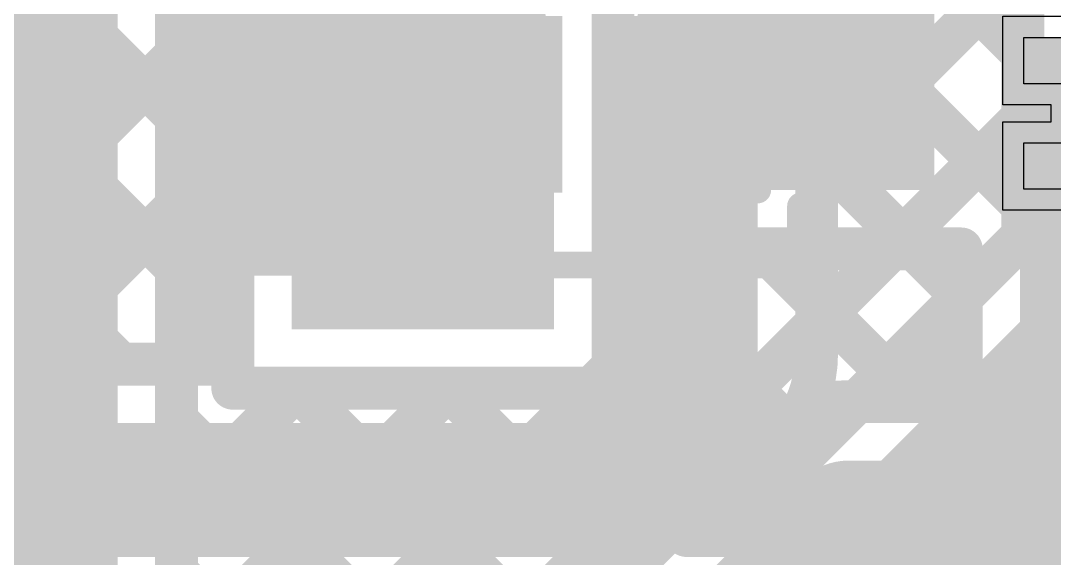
# Model space of a CAD drawing. Header units: millimetres. Extents: x 2.49 to 5.65, y 1.36 to 4.13.
# Drawn here: x 3.6254 to 3.8184, y 1.9482 to 2.0486 of the extents above; entities that cross this region are included whole.
import ezdxf

# ---------------------------------------------------------------- set-up
doc = ezdxf.new("R2010")
doc.units = ezdxf.units.MM
doc.header["$MEASUREMENT"] = 0
for name, color, linetype in [('BottomLayer', 5, 'Continuous'), ('BottomOverlay', 54, 'Continuous'), ('BottomPaste', 16, 'Continuous'), ('BottomSolder', 6, 'Continuous'), ('MultiLayer', 9, 'Continuous'), ('TopLayer', 1, 'Continuous'), ('TopOverlay', 2, 'Continuous'), ('TopPaste', 8, 'Continuous'), ('TopSolder', 216, 'Continuous'), ('ViaHoleLayer', 16, 'Continuous')]:
    doc.layers.add(name, color=color, linetype=linetype)

# ---------------------------------------------------------------- blocks, each defined once
blk = doc.blocks.new('SLG7NT402V_2')
at = {"layer": 'TopLayer'}
for p, q in [((-0.0340551, -0.0338583), (-0.0340551, -0.0055118)), ((-0.0340551, -0.0055118), (-0.0051181, -0.0055118)), ((-0.0051181, -0.0055118), (-0.0051181, -0.0338583)), ((0.0051181, -0.0338583), (0.0051181, -0.0055118)), ((0.0051181, -0.0055118), (0.0340551, -0.0055118)), ((0.0340551, -0.0055118), (0.0340551, -0.0338583)), ((-0.0051181, -0.0338583), (-0.0340551, -0.0338583)), ((0.0340551, -0.0338583), (0.0051181, -0.0338583))]:
    blk.add_line(p, q, dxfattribs=at)
for points in [[(-0.0433071, 0.0251969), (-0.0114173, 0.0251969), (-0.0433071, 0.0338583), (-0.0114173, 0.0338583)], [(0.0114173, 0.0251969), (0.0433071, 0.0251969), (0.0114173, 0.0338583), (0.0433071, 0.0338583)], [(-0.0433071, 0.0055118), (-0.0114173, 0.0055118), (-0.0433071, 0.0141732), (-0.0114173, 0.0141732)], [(0.0114173, 0.0055118), (0.0433071, 0.0055118), (0.0114173, 0.0141732), (0.0433071, 0.0141732)], [(-0.0433071, -0.0141732), (-0.0051181, -0.0141732), (-0.0433071, -0.0055118), (-0.0051181, -0.0055118)], [(0.0051181, -0.0141732), (0.0433071, -0.0141732), (0.0051181, -0.0055118), (0.0433071, -0.0055118)], [(-0.0433071, -0.0338583), (-0.0051181, -0.0338583), (-0.0433071, -0.0251969), (-0.0051181, -0.0251969)], [(0.0051181, -0.0338583), (0.0433071, -0.0338583), (0.0051181, -0.0251969), (0.0433071, -0.0251969)]]:
    blk.add_solid(points, dxfattribs=at)
at = {"layer": 'TopOverlay', "const_width": 0.005}
for points in [[(-0.0307087, 0.0425197), (0.0307087, 0.0425197)], [(-0.0307087, -0.0425197), (0.0307087, -0.0425197)]]:
    blk.add_lwpolyline(points, dxfattribs=at)
at = {"layer": 'TopOverlay'}
for points, const_width in [([(-0.0319587, 0.0425197, 1), (-0.0294587, 0.0425197, 1)], 0.0025), ([(0.0294587, 0.0425197, 1), (0.0319587, 0.0425197, 1)], 0.0025), ([(-0.0508687, 0.029, 1), (-0.0551313, 0.029, 1)], 0.007874), ([(-0.0570998, 0.029, 1), (-0.0531628, 0.029, 1)], 0.003937), ([(-0.0528372, 0.029, 1), (-0.0489002, 0.029, 1)], 0.003937), ([(-0.0319587, -0.0425197, 1), (-0.0294587, -0.0425197, 1)], 0.0025), ([(0.0294587, -0.0425197, 1), (0.0319587, -0.0425197, 1)], 0.0025)]:
    blk.add_lwpolyline(points, format="xyb", close=True, dxfattribs=dict(at, const_width=const_width))
at = {"layer": 'TopPaste'}
for p, q in [((-0.0433071, -0.0141732), (-0.0433071, -0.0055118)), ((-0.0433071, -0.0055118), (-0.0051181, -0.0055118)), ((-0.0051181, -0.0055118), (-0.0051181, -0.0338583)), ((0.0051181, -0.0338583), (0.0051181, -0.0055118)), ((0.0051181, -0.0055118), (0.0433071, -0.0055118)), ((0.0433071, -0.0055118), (0.0433071, -0.0141732)), ((-0.0338583, -0.0141732), (-0.0433071, -0.0141732)), ((-0.0338583, -0.0251969), (-0.0338583, -0.0141732)), ((0.0433071, -0.0141732), (0.0338583, -0.0141732)), ((0.0338583, -0.0141732), (0.0338583, -0.0251969)), ((-0.0433071, -0.0338583), (-0.0433071, -0.0251969)), ((-0.0433071, -0.0251969), (-0.0338583, -0.0251969)), ((0.0338583, -0.0251969), (0.0433071, -0.0251969)), ((0.0433071, -0.0251969), (0.0433071, -0.0338583)), ((-0.0051181, -0.0338583), (-0.0433071, -0.0338583)), ((0.0433071, -0.0338583), (0.0051181, -0.0338583))]:
    blk.add_line(p, q, dxfattribs=at)
for points in [[(-0.0433071, 0.0251969), (-0.0114173, 0.0251969), (-0.0433071, 0.0338583), (-0.0114173, 0.0338583)], [(0.0114173, 0.0251969), (0.0433071, 0.0251969), (0.0114173, 0.0338583), (0.0433071, 0.0338583)], [(-0.0433071, 0.0055118), (-0.0114173, 0.0055118), (-0.0433071, 0.0141732), (-0.0114173, 0.0141732)], [(0.0114173, 0.0055118), (0.0433071, 0.0055118), (0.0114173, 0.0141732), (0.0433071, 0.0141732)]]:
    blk.add_solid(points, dxfattribs=at)
at = {"layer": 'TopSolder'}
for p, q in [((-0.0472441, -0.0181102), (-0.0472441, -0.0015748)), ((-0.0472441, -0.0015748), (-0.0011811, -0.0015748)), ((-0.0011811, -0.0015748), (-0.0011811, -0.0377953)), ((0.0011811, -0.0377953), (0.0011811, -0.0015748)), ((0.0011811, -0.0015748), (0.0472441, -0.0015748)), ((0.0472441, -0.0015748), (0.0472441, -0.0181102)), ((-0.038189, -0.0181102), (-0.0472441, -0.0181102)), ((-0.038189, -0.0212598), (-0.038189, -0.0181102)), ((0.0472441, -0.0181102), (0.038189, -0.0181102)), ((0.038189, -0.0181102), (0.038189, -0.0212598)), ((-0.0472441, -0.0377953), (-0.0472441, -0.0212598)), ((-0.0472441, -0.0212598), (-0.038189, -0.0212598)), ((0.038189, -0.0212598), (0.0472441, -0.0212598)), ((0.0472441, -0.0212598), (0.0472441, -0.0377953)), ((-0.0011811, -0.0377953), (-0.0472441, -0.0377953)), ((0.0472441, -0.0377953), (0.0011811, -0.0377953))]:
    blk.add_line(p, q, dxfattribs=at)
for points in [[(-0.0473071, 0.0211969), (-0.0074173, 0.0211969), (-0.0473071, 0.0378583), (-0.0074173, 0.0378583)], [(0.0074173, 0.0211969), (0.0473071, 0.0211969), (0.0074173, 0.0378583), (0.0473071, 0.0378583)], [(-0.0473071, 0.0015118), (-0.0074173, 0.0015118), (-0.0473071, 0.0181732), (-0.0074173, 0.0181732)], [(0.0074173, 0.0015118), (0.0473071, 0.0015118), (0.0074173, 0.0181732), (0.0473071, 0.0181732)]]:
    blk.add_solid(points, dxfattribs=at)
blk = doc.blocks.new('SDM2U20SD3_7_75')
at = {"layer": 'TopLayer'}
for points in [[(-0.0299213, 0.0088582), (-0.0531495, 0.0088582), (-0.0299213, -0.0088582), (-0.0531495, -0.0088582)], [(0.0531496, 0.0088582), (0.0299214, 0.0088582), (0.0531496, -0.0088582), (0.0299214, -0.0088582)]]:
    blk.add_solid(points, dxfattribs=at)
at = {"layer": 'TopOverlay', "const_width": 0.005}
for points in [[(-0.036, 0.028), (-0.036, 0.017)], [(0.04, 0.028), (-0.036, 0.028)], [(-0.036, -0.017), (-0.036, -0.028)], [(0.04, -0.028), (-0.036, -0.028)]]:
    blk.add_lwpolyline(points, dxfattribs=at)
at = {"layer": 'TopOverlay', "const_width": 0.0025}
for points in [[(-0.03725, 0.028, 1), (-0.03475, 0.028, 1)], [(-0.03725, 0.028, 1), (-0.03475, 0.028, 1)], [(0.03875, 0.028, 1), (0.04125, 0.028, 1)], [(-0.03725, 0.017, 1), (-0.03475, 0.017, 1)], [(-0.03725, -0.017, 1), (-0.03475, -0.017, 1)], [(-0.03725, -0.028, 1), (-0.03475, -0.028, 1)], [(-0.03725, -0.028, 1), (-0.03475, -0.028, 1)], [(0.03875, -0.028, 1), (0.04125, -0.028, 1)]]:
    blk.add_lwpolyline(points, format="xyb", close=True, dxfattribs=at)
at = {"layer": 'TopOverlay'}
for points in [[(0.0399997, 0.0120003), (0.0799997, 0.0120003), (0.0399997, 0.0300003), (0.0799997, 0.0300003)], [(0.0559997, -0.0129997), (0.0799997, -0.0129997), (0.0559997, 0.0130003), (0.0799997, 0.0130003)], [(0.0399997, -0.0299997), (0.0799997, -0.0299997), (0.0399997, -0.0119997), (0.0799997, -0.0119997)]]:
    blk.add_solid(points, dxfattribs=at)
at = {"layer": 'TopPaste'}
for points in [[(-0.0299213, 0.0088582), (-0.0531495, 0.0088582), (-0.0299213, -0.0088582), (-0.0531495, -0.0088582)], [(0.0531496, 0.0088582), (0.0299214, 0.0088582), (0.0531496, -0.0088582), (0.0299214, -0.0088582)]]:
    blk.add_solid(points, dxfattribs=at)
at = {"layer": 'TopSolder'}
for points in [[(-0.0259213, 0.0128582), (-0.0571495, 0.0128582), (-0.0259213, -0.0128582), (-0.0571495, -0.0128582)], [(0.0571496, 0.0128582), (0.0259214, 0.0128582), (0.0571496, -0.0128582), (0.0259214, -0.0128582)]]:
    blk.add_solid(points, dxfattribs=at)
blk = doc.blocks.new('C___0402_B_98')
at = {"layer": 'BottomLayer'}
for points in [[(-0.0275, 0.0125), (-0.0275, -0.0125), (-0.0095, 0.0125), (-0.0095, -0.0125)], [(0.0095, 0.0125), (0.0095, -0.0125), (0.0275, 0.0125), (0.0275, -0.0125)]]:
    blk.add_solid(points, dxfattribs=at)
at = {"layer": 'BottomOverlay', "const_width": 0.005}
for points in [[(-0.031, -0.016), (-0.031, 0.016)], [(-0.031, 0.016), (-0.011, 0.016)], [(0.011, 0.016), (0.031, 0.016)], [(0.031, -0.016), (0.031, 0.016)], [(-0.031, -0.016), (-0.011, -0.016)], [(0.011, -0.016), (0.031, -0.016)]]:
    blk.add_lwpolyline(points, dxfattribs=at)
at = {"layer": 'BottomOverlay', "const_width": 0.0025}
for points in [[(-0.03225, 0.016, 1), (-0.02975, 0.016, 1)], [(-0.03225, 0.016, 1), (-0.02975, 0.016, 1)], [(-0.01225, 0.016, 1), (-0.00975, 0.016, 1)], [(0.00975, 0.016, 1), (0.01225, 0.016, 1)], [(0.02975, 0.016, 1), (0.03225, 0.016, 1)], [(0.02975, 0.016, 1), (0.03225, 0.016, 1)], [(-0.03225, -0.016, 1), (-0.02975, -0.016, 1)], [(-0.03225, -0.016, 1), (-0.02975, -0.016, 1)], [(-0.01225, -0.016, 1), (-0.00975, -0.016, 1)], [(0.00975, -0.016, 1), (0.01225, -0.016, 1)], [(0.02975, -0.016, 1), (0.03225, -0.016, 1)], [(0.02975, -0.016, 1), (0.03225, -0.016, 1)]]:
    blk.add_lwpolyline(points, format="xyb", close=True, dxfattribs=at)
at = {"layer": 'BottomPaste'}
for points in [[(-0.0275, 0.0125), (-0.0275, -0.0125), (-0.0095, 0.0125), (-0.0095, -0.0125)], [(0.0095, 0.0125), (0.0095, -0.0125), (0.0275, 0.0125), (0.0275, -0.0125)]]:
    blk.add_solid(points, dxfattribs=at)
at = {"layer": 'BottomSolder'}
for points in [[(-0.0315, 0.0165), (-0.0315, -0.0165), (-0.0055, 0.0165), (-0.0055, -0.0165)], [(0.0055, 0.0165), (0.0055, -0.0165), (0.0315, 0.0165), (0.0315, -0.0165)]]:
    blk.add_solid(points, dxfattribs=at)

msp = doc.modelspace()

# ---------------------------------------------------------------- linework, layer by layer
at = {"layer": 'BottomLayer'}
for points, const_width in [([(3.4879133, 2.2255112), (3.6649998, 2.0484247)], 0.008), ([(3.4751871, 2.2099531), (3.6649998, 2.0201404)], 0.008), ([(3.461045, 2.195811), (3.6649998, 1.9918561)], 0.008), ([(3.4469028, 2.1816688), (3.6440716, 1.9845)], 0.008), ([(3.6934641, 2.0034641), (3.6934641, 2.1544641)], 0.025), ([(3.5684197, 1.9845), (3.6699641, 2.0860444)], 0.008), ([(3.7735, 2.0481588), (3.7878412, 2.0625)], 0.008), ([(3.792346, 2.0625), (3.8125, 2.042346)], 0.008), ([(3.8125, 2.0084533), (3.8125, 2.0625)], 0.008), ([(3.6649998, 1.9845), (3.6649998, 2.0594016)], 0.008), ([(3.7735, 2.0378218), (3.7735, 2.0595)], 0.008), ([(3.774, 2.0203745), (3.8125, 2.0588745)], 0.008), ([(3.7505, 2.033), (3.7505, 2.0555)], 0.01), ([(3.7735, 2.0530617), (3.8125, 2.0140617)], 0.008), ([(3.596704, 1.9845), (3.6649998, 2.0527958)], 0.008), ([(3.7505, 1.9865), (3.7505, 2.033)], 0.025), ([(3.7505, 2.033), (3.7695, 2.033)], 0.01), ([(3.774, 1.9865), (3.774, 2.033)], 0.008), ([(3.774, 1.9920902), (3.8125, 2.0305902)], 0.008), ([(3.6249883, 1.9845), (3.6649998, 2.0245115)], 0.008), ([(3.774, 2.0242774), (3.8011621, 1.9971154)], 0.008), ([(3.7565467, 1.9525), (3.8125, 2.0084533)], 0.008), ([(3.7662807, 1.929), (3.8352807, 1.998)], 0.025), ([(3.6532726, 1.9845), (3.6649998, 1.9962272)], 0.008), ([(3.774, 1.9959931), (3.7870199, 1.9829732)], 0.008), ([(3.725, 1.961), (3.7505, 1.9865)], 0.025), ([(3.5626751, 1.9845), (3.6649998, 1.9845)], 0.008), ([(3.8145147, 1.944), (3.8488188, 1.9783041)], 0.008), ([(3.7693038, 1.972405), (3.7728778, 1.9688311)], 0.008), ([(3.552, 1.961), (3.725, 1.961)], 0.025), ([(3.749734, 1.9525), (3.7670994, 1.9698654)], 0.008), ([(3.7553293, 1.9580953), (3.7587356, 1.9546889)], 0.008), ([(3.749734, 1.9525), (3.7565467, 1.9525)], 0.008), ([(3.8202539, 1.9497392), (3.8259931, 1.944)], 0.008)]:
    msp.add_lwpolyline(points, dxfattribs=dict(at, const_width=const_width))
for points, const_width in [([(3.6629998, 2.0484247, 1), (3.6669998, 2.0484247, 1)], 0.004), ([(3.7715, 2.0481588, 1), (3.7755, 2.0481588, 1)], 0.004), ([(3.74425, 2.033, 1), (3.75675, 2.033, 1)], 0.0125), ([(3.8105, 2.042346, 1), (3.8145, 2.042346, 1)], 0.004), ([(3.7715, 2.0378218, 1), (3.7755, 2.0378218, 1)], 0.004), ([(3.7715, 2.0378218, 1), (3.7755, 2.0378218, 1)], 0.004), ([(3.748, 2.033, 1), (3.753, 2.033, 1)], 0.005), ([(3.748, 2.033, 1), (3.753, 2.033, 1)], 0.005), ([(3.767, 2.033, 1), (3.772, 2.033, 1)], 0.005), ([(3.772, 2.033, 1), (3.776, 2.033, 1)], 0.004), ([(3.772, 2.033, 1), (3.776, 2.033, 1)], 0.004), ([(3.8105, 2.0305902, 1), (3.8145, 2.0305902, 1)], 0.004), ([(3.6629998, 2.0245115, 1), (3.6669998, 2.0245115, 1)], 0.004), ([(3.772, 2.0242774, 1), (3.776, 2.0242774, 1)], 0.004), ([(3.772, 2.0203745, 1), (3.776, 2.0203745, 1)], 0.004), ([(3.6629998, 2.0201404, 1), (3.6669998, 2.0201404, 1)], 0.004), ([(3.8105, 2.0140617, 1), (3.8145, 2.0140617, 1)], 0.004), ([(3.6872141, 2.0034641, 1), (3.6997141, 2.0034641, 1)], 0.0125), ([(3.6875586, 2.0034641, 1), (3.6993696, 2.0034641, 1)], 0.011811), ([(3.8105, 2.0084533, 1), (3.8145, 2.0084533, 1)], 0.004), ([(3.8105, 2.0084533, 1), (3.8145, 2.0084533, 1)], 0.004), ([(3.7991621, 1.9971154, 1), (3.8031621, 1.9971154, 1)], 0.004), ([(3.6629998, 1.9962272, 1), (3.6669998, 1.9962272, 1)], 0.004), ([(3.772, 1.9959931, 1), (3.776, 1.9959931, 1)], 0.004), ([(3.74425, 1.9865, 1), (3.75675, 1.9865, 1)], 0.0125), ([(3.74425, 1.9865, 1), (3.75675, 1.9865, 1)], 0.0125), ([(3.6629998, 1.9918561, 1), (3.6669998, 1.9918561, 1)], 0.004), ([(3.772, 1.9920902, 1), (3.776, 1.9920902, 1)], 0.004), ([(3.772, 1.9865, 1), (3.776, 1.9865, 1)], 0.004), ([(3.772, 1.9865, 1), (3.776, 1.9865, 1)], 0.004), ([(3.772, 1.9865, 1), (3.776, 1.9865, 1)], 0.004), ([(3.6229883, 1.9845, 1), (3.6269883, 1.9845, 1)], 0.004), ([(3.6420716, 1.9845, 1), (3.6460716, 1.9845, 1)], 0.004), ([(3.6512726, 1.9845, 1), (3.6552726, 1.9845, 1)], 0.004), ([(3.6629998, 1.9845, 1), (3.6669998, 1.9845, 1)], 0.004), ([(3.6629998, 1.9845, 1), (3.6669998, 1.9845, 1)], 0.004), ([(3.7850199, 1.9829732, 1), (3.7890199, 1.9829732, 1)], 0.004), ([(3.7673038, 1.972405, 1), (3.7713038, 1.972405, 1)], 0.004), ([(3.71875, 1.961, 1), (3.73125, 1.961, 1)], 0.0125), ([(3.71875, 1.961, 1), (3.73125, 1.961, 1)], 0.0125), ([(3.7650994, 1.9698654, 1), (3.7690994, 1.9698654, 1)], 0.004), ([(3.7650994, 1.9698654, 1), (3.7690994, 1.9698654, 1)], 0.004), ([(3.765117, 1.969883, 1), (3.769117, 1.969883, 1)], 0.004), ([(3.7708778, 1.9688311, 1), (3.7748778, 1.9688311, 1)], 0.004), ([(3.7533293, 1.9580953, 1), (3.7573293, 1.9580953, 1)], 0.004), ([(3.7567356, 1.9546889, 1), (3.7607356, 1.9546889, 1)], 0.004), ([(3.747734, 1.9525, 1), (3.751734, 1.9525, 1)], 0.004), ([(3.747734, 1.9525, 1), (3.751734, 1.9525, 1)], 0.004), ([(3.7545467, 1.9525, 1), (3.7585467, 1.9525, 1)], 0.004), ([(3.7545467, 1.9525, 1), (3.7585467, 1.9525, 1)], 0.004), ([(3.8182539, 1.9497392, 1), (3.8222539, 1.9497392, 1)], 0.004)]:
    msp.add_lwpolyline(points, format="xyb", close=True, dxfattribs=dict(at, const_width=const_width))
at = {"layer": 'BottomLayer', "const_width": 0.008}
for points in [[(3.7735, 2.0378218, -0.0517089538397013), (3.774, 2.033)], [(3.774, 1.9865, -0.1991881979975341), (3.7670994, 1.9698654)], [(3.774, 1.9865, -0.198912367379658), (3.767117, 1.969883)]]:
    msp.add_lwpolyline(points, format="xyb", dxfattribs=at)
at = {"layer": 'BottomLayer'}
msp.add_solid([(3.725, 2.0484016), (3.6759998, 2.0484016), (3.725, 1.991), (3.6759998, 1.991)], dxfattribs=at)
at = {"layer": 'MultiLayer', "const_width": 0.011811}
msp.add_lwpolyline([(3.6875586, 2.0034641, 1), (3.6993696, 2.0034641, 1)], format="xyb", close=True, dxfattribs=at)
at = {"layer": 'TopLayer'}
for points, const_width in [([(3.631, 1.928), (3.631, 2.4939968)], 0.025), ([(3.6545, 1.937734), (3.6545, 2.2855)], 0.008), ([(3.722, 2.0762774), (3.753, 2.0452774)], 0.008), ([(3.753, 2.006), (3.753, 2.07)], 0.008), ([(3.7765354, 2.0310004), (3.7765354, 2.059)], 0.02), ([(3.6545, 2.0589245), (3.665, 2.0484245)], 0.008), ([(3.665, 1.98), (3.665, 2.0594016)], 0.008), ([(3.736, 1.98), (3.736, 2.0594016)], 0.008), ([(3.736, 2.0389431), (3.753, 2.0559431)], 0.008), ([(3.6545, 2.042296), (3.665, 2.052796)], 0.008), ([(3.6934641, 2.0034641), (3.6934641, 2.031)], 0.02), ([(3.776535, 2.031), (3.7765354, 2.0310004)], 0.02), ([(3.736, 2.0339931), (3.753, 2.0169931)], 0.008), ([(3.6545, 2.0306402), (3.665, 2.0201402)], 0.008), ([(3.736, 2.0106588), (3.753, 2.0276588)], 0.008), ([(3.6545, 2.0140117), (3.665, 2.0245117)], 0.008), ([(3.6870719, 1.9051621), (3.7879098, 2.006)], 0.008), ([(3.736, 1.9823745), (3.7596255, 2.006)], 0.008), ([(3.736, 2.0057088), (3.7676906, 1.9740182)], 0.008), ([(3.753, 2.006), (3.801, 2.006)], 0.008), ([(3.7639931, 2.006), (3.7924931, 1.9775)], 0.008), ([(3.7922774, 2.006), (3.801, 1.9972774)], 0.008), ([(3.801, 1.9775), (3.801, 2.006)], 0.008), ([(3.6545, 2.0023559), (3.665, 1.9918559)], 0.008), ([(3.6545, 1.9857274), (3.665, 1.9962274)], 0.008), ([(3.7876941, 1.9775), (3.801, 1.9908059)], 0.008), ([(3.7336255, 1.98), (3.736, 1.9823745)], 0.008), ([(3.6545, 1.9574431), (3.6770569, 1.98)], 0.008), ([(3.6587876, 1.9334464), (3.7053412, 1.98)], 0.008), ([(3.665, 1.98), (3.736, 1.98)], 0.008), ([(3.6729297, 1.9193042), (3.7336255, 1.98)], 0.008), ([(3.6768559, 1.98), (3.724811, 1.932045)], 0.008), ([(3.7051402, 1.98), (3.7389531, 1.9461871)], 0.008), ([(3.7334245, 1.98), (3.7530953, 1.9603293)], 0.008), ([(3.78, 1.9775), (3.801, 1.9775)], 0.008), ([(3.6545, 1.9740716), (3.7106688, 1.9179028)], 0.008), ([(3.705383, 1.912617), (3.7633654, 1.9705994)], 0.008), ([(3.722, 1.896), (3.78, 1.954)], 0.025), ([(3.78, 1.954), (3.9056496, 1.954)], 0.025), ([(3.6545, 1.9457873), (3.6990834, 1.9012039)], 0.008)]:
    msp.add_lwpolyline(points, dxfattribs=dict(at, const_width=const_width))
for points, const_width in [([(3.663, 2.0484245, 1), (3.667, 2.0484245, 1)], 0.004), ([(3.751, 2.0452774, 1), (3.755, 2.0452774, 1)], 0.004), ([(3.6525, 2.042296, 1), (3.6565, 2.042296, 1)], 0.004), ([(3.734, 2.0389431, 1), (3.738, 2.0389431, 1)], 0.004), ([(3.6884641, 2.031, 1), (3.6984641, 2.031, 1)], 0.01), ([(3.771535, 2.031, 1), (3.781535, 2.031, 1)], 0.01), ([(3.7715354, 2.0310004, 1), (3.7815354, 2.0310004, 1)], 0.01), ([(3.7715354, 2.0310004, 1), (3.7815354, 2.0310004, 1)], 0.01), ([(3.734, 2.0339931, 1), (3.738, 2.0339931, 1)], 0.004), ([(3.6525, 2.0306402, 1), (3.6565, 2.0306402, 1)], 0.004), ([(3.751, 2.0276588, 1), (3.755, 2.0276588, 1)], 0.004), ([(3.663, 2.0245117, 1), (3.667, 2.0245117, 1)], 0.004), ([(3.663, 2.0201402, 1), (3.667, 2.0201402, 1)], 0.004), ([(3.751, 2.0169931, 1), (3.755, 2.0169931, 1)], 0.004), ([(3.6525, 2.0140117, 1), (3.6565, 2.0140117, 1)], 0.004), ([(3.6875586, 2.0034641, 1), (3.6993696, 2.0034641, 1)], 0.011811), ([(3.734, 2.0106588, 1), (3.738, 2.0106588, 1)], 0.004), ([(3.6884641, 2.0034641, 1), (3.6984641, 2.0034641, 1)], 0.01), ([(3.734, 2.0057088, 1), (3.738, 2.0057088, 1)], 0.004), ([(3.751, 2.006, 1), (3.755, 2.006, 1)], 0.004), ([(3.751, 2.006, 1), (3.755, 2.006, 1)], 0.004), ([(3.7576255, 2.006, 1), (3.7616255, 2.006, 1)], 0.004), ([(3.7619931, 2.006, 1), (3.7659931, 2.006, 1)], 0.004), ([(3.7859098, 2.006, 1), (3.7899098, 2.006, 1)], 0.004), ([(3.7902774, 2.006, 1), (3.7942774, 2.006, 1)], 0.004), ([(3.799, 2.006, 1), (3.803, 2.006, 1)], 0.004), ([(3.799, 2.006, 1), (3.803, 2.006, 1)], 0.004), ([(3.6525, 2.0023559, 1), (3.6565, 2.0023559, 1)], 0.004), ([(3.799, 1.9972774, 1), (3.803, 1.9972774, 1)], 0.004), ([(3.663, 1.9962274, 1), (3.667, 1.9962274, 1)], 0.004), ([(3.663, 1.9918559, 1), (3.667, 1.9918559, 1)], 0.004), ([(3.799, 1.9908059, 1), (3.803, 1.9908059, 1)], 0.004), ([(3.6525, 1.9857274, 1), (3.6565, 1.9857274, 1)], 0.004), ([(3.734, 1.9823745, 1), (3.738, 1.9823745, 1)], 0.004), ([(3.734, 1.9823745, 1), (3.738, 1.9823745, 1)], 0.004), ([(3.663, 1.98, 1), (3.667, 1.98, 1)], 0.004), ([(3.663, 1.98, 1), (3.667, 1.98, 1)], 0.004), ([(3.6748559, 1.98, 1), (3.6788559, 1.98, 1)], 0.004), ([(3.6750569, 1.98, 1), (3.6790569, 1.98, 1)], 0.004), ([(3.7031402, 1.98, 1), (3.7071402, 1.98, 1)], 0.004), ([(3.7033412, 1.98, 1), (3.7073412, 1.98, 1)], 0.004), ([(3.7314245, 1.98, 1), (3.7354245, 1.98, 1)], 0.004), ([(3.7316255, 1.98, 1), (3.7356255, 1.98, 1)], 0.004), ([(3.7316255, 1.98, 1), (3.7356255, 1.98, 1)], 0.004), ([(3.734, 1.98, 1), (3.738, 1.98, 1)], 0.004), ([(3.734, 1.98, 1), (3.738, 1.98, 1)], 0.004), ([(3.778, 1.9775, 1), (3.782, 1.9775, 1)], 0.004), ([(3.778, 1.9775, 1), (3.782, 1.9775, 1)], 0.004), ([(3.778, 1.9775, 1), (3.782, 1.9775, 1)], 0.004), ([(3.7856941, 1.9775, 1), (3.7896941, 1.9775, 1)], 0.004), ([(3.7904931, 1.9775, 1), (3.7944931, 1.9775, 1)], 0.004), ([(3.799, 1.9775, 1), (3.803, 1.9775, 1)], 0.004), ([(3.799, 1.9775, 1), (3.803, 1.9775, 1)], 0.004), ([(3.6525, 1.9740716, 1), (3.6565, 1.9740716, 1)], 0.004), ([(3.7656906, 1.9740182, 1), (3.7696906, 1.9740182, 1)], 0.004), ([(3.7613654, 1.9705994, 1), (3.7653654, 1.9705994, 1)], 0.004), ([(3.7613654, 1.9705994, 1), (3.7653654, 1.9705994, 1)], 0.004), ([(3.761383, 1.970617, 1), (3.765383, 1.970617, 1)], 0.004), ([(3.77375, 1.954, 1), (3.78625, 1.954, 1)], 0.0125), ([(3.77375, 1.954, 1), (3.78625, 1.954, 1)], 0.0125), ([(3.7510953, 1.9603293, 1), (3.7550953, 1.9603293, 1)], 0.004), ([(3.6525, 1.9574431, 1), (3.6565, 1.9574431, 1)], 0.004), ([(3.6525, 1.9457873, 1), (3.6565, 1.9457873, 1)], 0.004), ([(3.7369531, 1.9461871, 1), (3.7409531, 1.9461871, 1)], 0.004)]:
    msp.add_lwpolyline(points, format="xyb", close=True, dxfattribs=dict(at, const_width=const_width))
at = {"layer": 'TopLayer', "const_width": 0.008}
for points in [[(3.7633654, 1.9705994, -0.1991881979975344), (3.78, 1.9775)], [(3.763383, 1.970617, -0.198912367379658), (3.78, 1.9775)]]:
    msp.add_lwpolyline(points, format="xyb", dxfattribs=at)
at = {"layer": 'TopLayer'}
for points in [[(3.764, 2.017), (3.796, 2.017), (3.764, 2.11), (3.796, 2.11)], [(3.725, 2.0484016), (3.676, 2.0484016), (3.725, 1.991), (3.676, 1.991)], [(3.812, 1.985), (3.852, 1.985), (3.812, 2.0454882), (3.852, 2.0454882)]]:
    msp.add_solid(points, dxfattribs=at)
at = {"layer": 'ViaHoleLayer', "const_width": 0.0059055}
msp.add_lwpolyline([(3.6905114, 2.0034641, 1), (3.6964168, 2.0034641, 1)], format="xyb", close=True, dxfattribs=at)

# ---------------------------------------------------------------- block references
for name, p, rotation in [('SLG7NT402V_2', (3.856, 2.051), 360), ('SDM2U20SD3_7_75', (3.7349996, 2.031), 180), ('C___0402_B_98', (3.732, 2.033), 360)]:
    msp.add_blockref(name, p, dxfattribs=dict(rotation=rotation))

doc.saveas('drawing.dxf')
